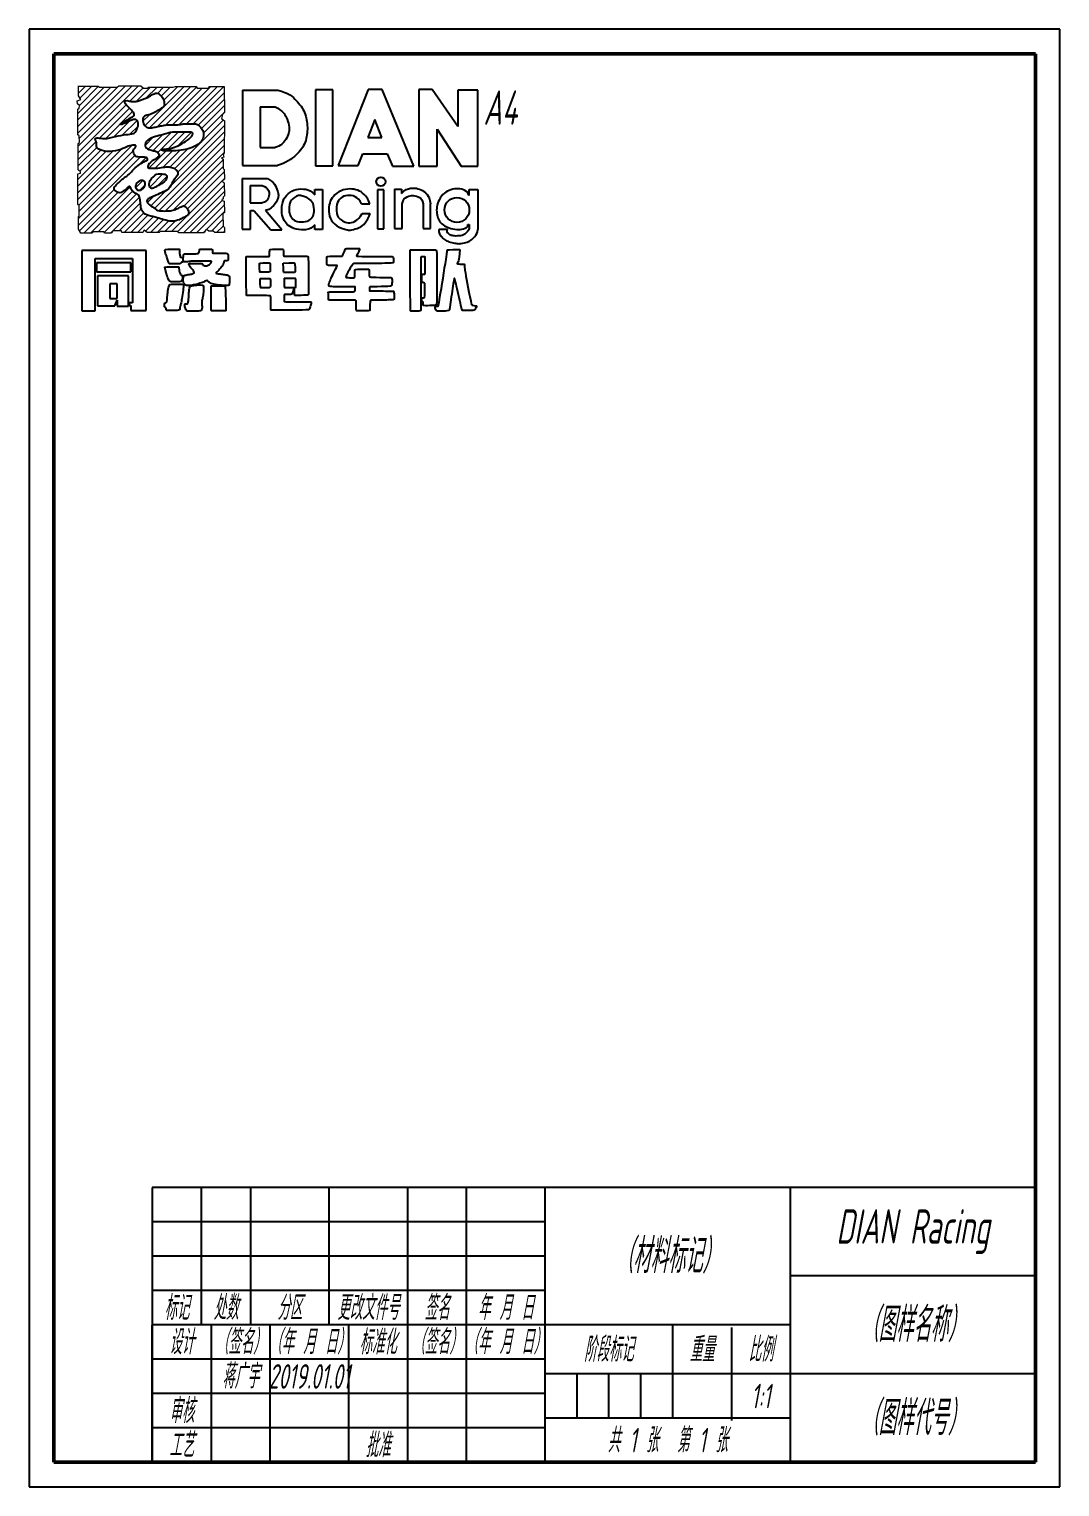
# Model space of a CAD drawing. Header units: millimetres. Extents: x -2 to 2764, y -353 to 1233.
# Drawn here: x 728.5 to 938.5, y 190.6 to 487.6 of the extents above; entities that cross this region are included whole.
import ezdxf

# ---------------------------------------------------------------- set-up
doc = ezdxf.new("R2010")
doc.units = ezdxf.units.MM
doc.linetypes.add('ACAD_ISO05W100', pattern=[33, 24, -3, 0, -3, 0, -3])
doc.layers.get('0').update_dxf_attribs({"color": 250})
for name, color, linetype, lineweight in [('双点划线', 250, 'ACAD_ISO05W100', 20), ('文字', 250, 'Continuous', 25), ('细实线', 250, 'Continuous', 25), ('轮廓线（粗）', 250, 'Continuous', 50), ('轮廓线（细）', 250, 'Continuous', 25)]:
    doc.layers.add(name, color=color, linetype=linetype, lineweight=lineweight)
doc.styles.add('大字体', font='gbeitc.shx', dxfattribs={"width": 0.7, "height": 7, "bigfont": 'gbcbig.shx'})
doc.styles.add('汉字字体', font='gbeitc.shx', dxfattribs={"width": 0.7, "height": 5, "bigfont": 'gbcbig.shx'})

msp = doc.modelspace()

# ---------------------------------------------------------------- hatches: boundary and pattern name
at = {"layer": '双点划线'}
h = msp.add_hatch(dxfattribs=at)
h.set_pattern_fill('ANSI31', color=256, scale=0.3, style=0)
h.set_pattern_definition([(45, (365.7942, -364.2508), (-0.6735192, 0.6735192), [])])
h.paths.add_polyline_path([(768.31, 475.99), (765.21, 475.99), (765.14, 475.61), (762.79, 475.61), (762.58, 475.98), (758.35, 475.98), (757.88, 475.81), (752.83, 475.81), (752.71, 475.6), (751.88, 475.6), (751.28, 476.11), (746.81, 476.11), (746.45, 475.8), (742.89, 475.8), (742.62, 476.03), (738.59, 476.03), (738.6, 474.07), (739.06, 473.28), (738.32, 473.01), (738.42, 472.42), (738.83, 472.08), (738.74, 471.56), (738.49, 471.35), (738.49, 466.14), (738.75, 465.92), (738.78, 464.57), (738.54, 464.37), (738.55, 459.01), (739.04, 458.6), (738.99, 458.33), (738.49, 458.15), (738.44, 451.93), (738.75, 451.68), (738.76, 449.56), (738.61, 449.44), (738.63, 446.89), (739.09, 446.08), (741.35, 446.08), (741.66, 446.34), (743.77, 446.34), (743.91, 446.1), (745.35, 446.1), (745.6, 446.53), (747.38, 446.53), (747.44, 446.22), (751.74, 446.22), (752.01, 446.7), (752.59, 446.21), (755.01, 446.21), (755.26, 446.42), (758.87, 446.42), (759.02, 446.16), (764.23, 446.16), (764.56, 446.73), (764.82, 446.73), (765.13, 446.47), (766.02, 446.47), (766.35, 446.19), (768.36, 446.19), (768.37, 447.26), (768.05, 447.53), (768, 450.01), (768.33, 450.28), (768.27, 452.59), (767.85, 452.74), (767.83, 452.89), (768.05, 453.08), (768.08, 453.26), (768.05, 453.44), (768.38, 453.71), (768.31, 456.33), (768.01, 456.44), (767.95, 456.74), (768.34, 457.06), (768.3, 459.04), (768.05, 459.25), (768.07, 459.37), (768.07, 461.16), (767.77, 461.42), (768.18, 461.57), (768.08, 462.13), (768.27, 462.45), (768.34, 468.96), (767.76, 469.44), (767.91, 470.28), (768.37, 470.67)])
edge = h.paths.add_edge_path(flags=16)
edge.add_spline(control_points=[(748.5, 473.09), (747.82, 473.14), (748.16, 472.35), (748.95, 471.54), (749.81, 470.7), (750.15, 469.97), (749.23, 469.64), (746.79, 468.13), (747.46, 468.13), (749.7, 469.3), (750.54, 469.3), (750.91, 468.21), (750.42, 466.99), (749.89, 466.24), (748.36, 466.24), (746.14, 465.77), (743.78, 465.16), (742.39, 465.63), (741.86, 465.24), (742.25, 464.77), (742.25, 464.13), (742.25, 463.35), (743.7, 462.69), (746.23, 462.69), (748.22, 463.52), (749.28, 464.05), (750.5, 464.05), (750.2, 463.44), (749.53, 462.99), (750.15, 461.59), (750.84, 461.59), (752.08, 461.59), (752.71, 461.38), (752.71, 461.02), (752.22, 460.74), (751.39, 460.33), (750.11, 459.41), (749.14, 458.2), (748.18, 457.56), (747.28, 456.9), (746.77, 456.35), (746.04, 455.73), (745.72, 455.15), (746.18, 454.56), (746.79, 454.29), (747.23, 454.29), (748.24, 454.89), (748.6, 455.47), (749.08, 455.68), (749.26, 455.28), (749.62, 454.52), (750.26, 454.13), (750.91, 453.91), (751.21, 452.94), (751.21, 451.72), (751.57, 450.24), (752.74, 449.67), (754.78, 449.2), (755.9, 448.82), (757.68, 448.37), (759.25, 448.8), (759.83, 449.22), (760.64, 449.5), (761.07, 449.9), (761.07, 450.56), (760.65, 451.32), (759.93, 451.75), (759.43, 451.37), (758.41, 450.87), (757.36, 450.59), (756.14, 450.59), (754.74, 450.59), (753.68, 451.4), (752.42, 452.26), (752.61, 453.01), (753.29, 453.33), (754.08, 453.64), (755.42, 454.31), (757.13, 454.93), (757.78, 456.67), (758.75, 457.74), (758.96, 458.46), (758.31, 459.23), (757.31, 459.59), (756.26, 459.59), (754.78, 459.29), (753.24, 459.29), (752.72, 459.29), (752.72, 460.05), (753.59, 460.8), (754.79, 461.43), (755.26, 462.11), (754.34, 462.87), (753.5, 462.87), (752.32, 463.36), (752.02, 464.14), (752.66, 465.06), (753.84, 465.69), (755.41, 466.01), (757.37, 466.68), (758.94, 466.68), (760.43, 466.68), (761.59, 466.68), (762, 466.32), (761.77, 465.88), (760.93, 465.03), (759.2, 464.02), (757.87, 463.37), (756.02, 463.16), (755.46, 463.16), (755.46, 462.81), (757.93, 462.81), (760.07, 462.99), (761.82, 463.46), (763.33, 464.43), (763.89, 464.94), (764.18, 466.17), (763.97, 466.97), (763.4, 467.82), (762.61, 468.37), (761.95, 468.37), (760.88, 468.37), (759.89, 468.37), (759.16, 468.16), (758.06, 468.16), (756.57, 468.16), (755.58, 467.98), (754.58, 467.75), (753.46, 467.53), (752.65, 467.53), (752.3, 467.82), (751.88, 468.12), (751.88, 468.35), (751.7, 468.95), (751.7, 469.52), (751.89, 469.79), (752.25, 470.1), (752.85, 470.1), (753.53, 470.44), (754.05, 470.66), (754.65, 470.96), (755.21, 471.31), (755.81, 471.73), (756.25, 472.07), (756.04, 472.43), (756.04, 472.75), (756.04, 473.09), (755.79, 473.61)], knot_values=[0, 0, 0, 0, 1, 2, 3, 4, 5, 6, 7, 8, 9, 10, 11, 12, 13, 14, 15, 16, 17, 18, 19, 20, 21, 22, 23, 24, 25, 26, 27, 28, 29, 30, 31, 32, 33, 34, 35, 36, 37, 38, 39, 40, 41, 42, 43, 44, 45, 46, 47, 48, 49, 50, 51, 52, 53, 54, 55, 56, 57, 58, 59, 60, 61, 62, 63, 64, 65, 66, 67, 68, 69, 70, 71, 72, 73, 74, 75, 76, 77, 78, 79, 80, 81, 82, 83, 84, 85, 86, 87, 88, 89, 90, 91, 92, 93, 94, 95, 96, 97, 98, 99, 100, 101, 102, 103, 104, 105, 106, 107, 108, 109, 110, 111, 112, 113, 114, 115, 116, 117, 118, 119, 120, 121, 122, 123, 124, 125, 126, 127, 128, 129, 130, 131, 132, 133, 134, 135, 136, 137, 138, 139, 140, 141, 142, 143, 144, 145, 145, 145, 145], degree=3, periodic=0)
edge.add_spline(control_points=[(755.79, 473.61), (755.37, 474.16), (754.74, 474.63), (754.24, 474.63), (754.05, 474.39), (753.63, 474.39), (753.3, 474.11), (752.7, 473.67), (751.93, 473.42), (751.21, 473.22), (750.47, 472.88), (749.82, 472.88), (749.24, 472.88), (748.5, 473.09)], knot_values=[0, 0, 0, 0, 1, 2, 3, 4, 5, 6, 7, 8, 9, 10, 11, 11, 11, 11], degree=3, periodic=0)
edge = h.paths.add_edge_path(flags=0)
edge.add_spline(control_points=[(753.95, 457.62), (753.22, 457.03), (752.87, 455.98), (753.22, 455.16), (753.72, 455.16), (754.83, 455.75), (756.18, 456.54), (756.61, 457.21), (756.61, 458.14), (755.27, 458.14), (754.24, 458.14), (753.95, 457.62)], knot_values=[0, 0, 0, 0, 1, 2, 3, 4, 5, 6, 7, 8, 9, 9, 9, 9], degree=3, periodic=0)
edge = h.paths.add_edge_path(flags=0)
edge.add_spline(control_points=[(751.29, 456.86), (750.49, 456.44), (750.2, 455.64), (750.4, 455.06), (750.72, 454.74), (751.21, 454.74), (751.68, 455.1), (752.14, 455.7), (752.14, 456.51), (751.88, 456.96), (751.29, 456.86)], knot_values=[0, 0, 0, 0, 1, 2, 3, 4, 5, 6, 7, 8, 8, 8, 8], degree=3, periodic=0)

# ---------------------------------------------------------------- linework, layer by layer
for p, q in [((772.03, 475.22), (772.03, 459.87)), ((772.03, 475.22), (779.21, 475.22)), ((786.91, 475.27), (786.91, 459.82)), ((790.45, 475.27), (786.91, 475.27)), ((790.45, 459.82), (790.45, 475.27)), ((797.63, 475.34), (791.48, 459.89)), ((800.44, 475.34), (797.63, 475.34)), ((806.94, 459.73), (800.44, 475.34)), ((807.97, 475.35), (807.97, 459.74)), ((810.65, 475.35), (807.97, 475.35)), ((815.89, 467.8), (810.65, 475.35)), ((819.98, 475.19), (815.89, 475.19)), ((815.89, 475.19), (815.89, 467.8)), ((819.98, 459.74), (819.98, 475.19)), ((775.64, 471.82), (775.64, 463.55)), ((775.64, 471.82), (778.68, 471.82)), ((798.96, 469.22), (797.57, 465.55)), ((800.4, 465.55), (798.96, 469.22)), ((811.7, 459.74), (811.7, 467.28)), ((811.7, 467.28), (816.57, 459.74)), ((775.64, 463.55), (778.64, 463.55)), ((797.57, 465.55), (800.4, 465.55)), ((795.57, 459.89), (796.51, 462.24)), ((796.51, 462.24), (801.5, 462.24)), ((801.5, 462.24), (802.59, 459.73)), ((772.03, 459.87), (779.12, 459.87)), ((786.91, 459.82), (790.45, 459.82)), ((791.48, 459.89), (795.57, 459.89)), ((802.59, 459.73), (806.94, 459.73)), ((807.97, 459.74), (811.7, 459.74)), ((816.57, 459.74), (819.98, 459.74)), ((771.93, 457.19), (771.93, 446.89)), ((771.93, 457.19), (777.09, 457.19)), ((773.61, 455.79), (773.61, 452.23)), ((773.61, 455.79), (776.03, 455.79)), ((786.78, 453.9), (786.78, 455)), ((786.78, 455), (788.3, 455)), ((788.3, 455), (788.3, 446.84)), ((799.54, 454.89), (799.54, 446.97)), ((800.78, 454.89), (799.54, 454.89)), ((800.78, 446.97), (800.78, 454.89)), ((802.97, 455.01), (802.97, 447.01)), ((802.97, 455.01), (804.4, 455.01)), ((804.4, 455.01), (804.4, 454.14)), ((818.21, 453.75), (818.21, 454.94)), ((818.21, 454.94), (819.97, 454.94)), ((819.97, 454.94), (819.97, 446.81)), ((773.61, 452.23), (776.03, 452.23)), ((796.26, 452.05), (797.94, 452.05)), ((804.56, 447.01), (804.56, 452.05)), ((808.8, 452.05), (808.8, 447.01)), ((810.35, 447.01), (810.35, 452.05)), ((773.63, 446.89), (773.63, 450.71)), ((773.63, 450.71), (774.32, 450.71)), ((774.32, 450.71), (777.78, 446.73)), ((780.06, 446.73), (776.71, 450.66)), ((796.38, 450.08), (798.02, 450.08)), ((771.93, 446.89), (773.63, 446.89)), ((777.78, 446.73), (780.06, 446.73)), ((786.78, 446.84), (786.78, 447.8)), ((788.3, 446.84), (786.78, 446.84)), ((799.54, 446.97), (800.78, 446.97)), ((802.97, 447.01), (804.56, 447.01)), ((808.8, 447.01), (810.35, 447.01)), ((812.06, 446.89), (813.78, 446.89)), ((817.91, 447.64), (817.91, 447.85)), ((817.91, 447.85), (818.2, 447.85)), ((818.2, 447.85), (818.2, 447.03)), ((739.31, 442.55), (739.31, 430.24)), ((752.4, 442.55), (739.31, 442.55)), ((752.4, 430.29), (752.4, 442.55)), ((741.99, 430.24), (741.99, 440.91)), ((741.99, 440.91), (749.59, 440.91)), ((742.28, 440.01), (742.28, 438.22)), ((749.29, 440.01), (742.28, 440.01)), ((749.29, 438.22), (749.29, 440.01)), ((749.59, 440.91), (749.59, 431.88)), ((772.76, 441.32), (772.76, 441.32)), ((742.28, 438.22), (749.29, 438.22)), ((742.45, 437.38), (742.45, 431.24)), ((748.8, 437.35), (742.45, 437.38)), ((748.8, 431.19), (748.8, 437.35)), ((775.57, 436.74), (775.56, 436.74)), ((780.51, 436.84), (780.52, 436.85)), ((780.51, 436.77), (780.51, 436.84)), ((744.99, 435.74), (744.99, 432.75)), ((746.47, 435.74), (744.99, 435.74)), ((746.47, 432.75), (746.47, 435.74)), ((742.45, 431.24), (746, 431.24)), ((744.99, 432.75), (746.47, 432.75)), ((746, 431.24), (746.47, 432.42)), ((746.47, 432.42), (746.47, 431.19)), ((746.47, 431.19), (748.8, 431.19)), ((749.59, 431.88), (748.93, 431.88)), ((748.93, 431.88), (748.93, 431.32)), ((748.93, 431.32), (749.24, 431.32)), ((749.24, 431.32), (749.24, 430.29)), ((739.31, 430.24), (741.99, 430.24)), ((749.24, 430.29), (752.4, 430.29)), ((933.62, 213.64), (933.62, 195.64))]:
    msp.add_line(p, q)
for centre, radius in [((800.21, 456.58), 0.928), ((815.7, 450.81), 2.53)]:
    msp.add_circle(centre, radius)
for points in [[(779.21, 475.22), (781.42, 474.67), (783.08, 473.11), (784.88, 470.78), (785.39, 467.63), (784.98, 464.51), (783.34, 462.05), (780.82, 460.32), (779.12, 459.87)], [(755.79, 473.61), (756.04, 473.09), (756.04, 472.75), (756.04, 472.43), (756.25, 472.07), (755.81, 471.73), (755.21, 471.31), (754.65, 470.96), (754.05, 470.66), (753.53, 470.44), (752.85, 470.1), (752.25, 470.1), (751.89, 469.79), (751.7, 469.52), (751.7, 468.95), (751.88, 468.35), (751.88, 468.12), (752.3, 467.82), (752.65, 467.53), (753.46, 467.53), (754.58, 467.75), (755.58, 467.98), (756.57, 468.16), (758.06, 468.16), (759.16, 468.16), (759.89, 468.37), (760.88, 468.37), (761.95, 468.37), (762.61, 468.37), (763.4, 467.82), (763.97, 466.97), (764.18, 466.17), (763.89, 464.94), (763.33, 464.43), (761.82, 463.46), (760.07, 462.99), (757.93, 462.81), (755.46, 462.81), (755.46, 463.16), (756.02, 463.16), (757.87, 463.37), (759.2, 464.02), (760.93, 465.03), (761.77, 465.88), (762, 466.32), (761.59, 466.68), (760.43, 466.68), (758.94, 466.68), (757.37, 466.68), (755.41, 466.01), (753.84, 465.69), (752.66, 465.06), (752.02, 464.14), (752.32, 463.36), (753.5, 462.87), (754.34, 462.87), (755.26, 462.11), (754.79, 461.43), (753.59, 460.8), (752.72, 460.05), (752.72, 459.29), (753.24, 459.29), (754.78, 459.29), (756.26, 459.59), (757.31, 459.59), (758.31, 459.23), (758.96, 458.46), (758.75, 457.74), (757.78, 456.67), (757.13, 454.93), (755.42, 454.31), (754.08, 453.64), (753.29, 453.33), (752.61, 453.01), (752.42, 452.26), (753.68, 451.4), (754.74, 450.59), (756.14, 450.59), (757.36, 450.59), (758.41, 450.87), (759.43, 451.37), (759.93, 451.75), (760.65, 451.32), (761.07, 450.56), (761.07, 449.9), (760.64, 449.5), (759.83, 449.22), (759.25, 448.8), (757.68, 448.37), (755.9, 448.82), (754.78, 449.2), (752.74, 449.67), (751.57, 450.24), (751.21, 451.72), (751.21, 452.94), (750.91, 453.91), (750.26, 454.13), (749.62, 454.52), (749.26, 455.28), (749.08, 455.68), (748.6, 455.47), (748.24, 454.89), (747.23, 454.29), (746.79, 454.29), (746.18, 454.56), (745.72, 455.15), (746.04, 455.73), (746.77, 456.35), (747.28, 456.9), (748.18, 457.56), (749.14, 458.2), (750.11, 459.41), (751.39, 460.33), (752.22, 460.74), (752.71, 461.02), (752.71, 461.38), (752.08, 461.59), (750.84, 461.59), (750.15, 461.59), (749.53, 462.99), (750.2, 463.44), (750.5, 464.05), (749.28, 464.05), (748.22, 463.52), (746.23, 462.69), (743.7, 462.69), (742.25, 463.35), (742.25, 464.13), (742.25, 464.77), (741.86, 465.24), (742.39, 465.63), (743.78, 465.16), (746.14, 465.77), (748.36, 466.24), (749.89, 466.24), (750.42, 466.99), (750.91, 468.21), (750.54, 469.3), (749.7, 469.3), (747.46, 468.13), (746.79, 468.13), (749.23, 469.64), (750.15, 469.97), (749.81, 470.7), (748.95, 471.54), (748.16, 472.35), (747.82, 473.14), (748.5, 473.09)], [(748.5, 473.09), (749.24, 472.88), (749.82, 472.88), (750.47, 472.88), (751.21, 473.22), (751.93, 473.42), (752.7, 473.67), (753.3, 474.11), (753.63, 474.39), (754.05, 474.39), (754.24, 474.63), (754.74, 474.63), (755.37, 474.16), (755.79, 473.61)], [(778.68, 471.82), (780.25, 470.99), (781, 469.65), (781.55, 468.04), (781.55, 466.6), (780.88, 465.05), (780.08, 464.2), (779.28, 463.64), (778.64, 463.55)], [(753.95, 457.62), (753.22, 457.03), (752.87, 455.98), (753.22, 455.16), (753.72, 455.16), (754.83, 455.75), (756.18, 456.54), (756.61, 457.21), (756.61, 458.14), (755.27, 458.14), (754.24, 458.14), (753.95, 457.62)], [(751.29, 456.86), (750.49, 456.44), (750.2, 455.64), (750.4, 455.06), (750.72, 454.74), (751.21, 454.74), (751.68, 455.1), (752.14, 455.7), (752.14, 456.51), (751.88, 456.96), (751.29, 456.86)], [(776.03, 455.79), (776.78, 455.55), (777.28, 454.91), (777.52, 454.18), (777.29, 453), (776.73, 452.46), (776.03, 452.23)], [(786.78, 447.8), (786.04, 446.97), (784.58, 446.58), (782.31, 446.97), (781.05, 447.82), (780.3, 448.94), (779.89, 450.45), (780.17, 452.76), (781.16, 454.15), (782.93, 455.12), (784.94, 455.12), (786.1, 454.69), (786.78, 453.9)], [(804.4, 454.14), (805.07, 454.97), (806.42, 455.29), (807.37, 455.29), (808.8, 454.81), (809.7, 454.02), (810.17, 453.12), (810.35, 452.05)], [(818.21, 453.75), (817.86, 454.53), (817.06, 454.98), (815.59, 455.22), (814.09, 454.84), (812.82, 454.1), (811.77, 452.33), (811.51, 451.13), (811.66, 449.78), (812.01, 448.61), (812.84, 447.72), (814.01, 447.13), (815.76, 446.73), (817.02, 446.92), (817.92, 447.26), (817.91, 447.64)], [(783.85, 453.77), (785.91, 453.21), (786.66, 451.63), (786.66, 450.09), (786.16, 449), (784.94, 448.32), (783.04, 448.32), (781.95, 449.11), (781.48, 450.28), (781.48, 451.89), (782.08, 453.13), (783.3, 453.81), (783.85, 453.77)], [(804.56, 452.05), (804.76, 453.02), (805.53, 453.53), (806.77, 453.88), (808.18, 453.42), (808.74, 452.72), (808.8, 452.05)], [(812.06, 446.89), (811.93, 446.5), (812.15, 445.87), (812.63, 445.22), (813.34, 444.61), (814.31, 444.2), (815.57, 443.99), (816.16, 443.86), (817.64, 444.18), (818.5, 444.5), (819.37, 445.38), (819.91, 446.16), (819.97, 446.81)], [(818.2, 447.03), (818.07, 446.57), (817.28, 445.73), (816.22, 445.48), (814.74, 445.48), (814.35, 445.75), (813.86, 446.02), (813.66, 446.36), (813.78, 446.89)], [(756.19, 442.63), (756.27, 442.06), (756.53, 441.4), (756.84, 440.54), (757.11, 439.81), (757.21, 439.81), (758.2, 439.81), (759.37, 439.81), (759.49, 440.01), (759.49, 440.14), (759.73, 440.14), (759.87, 440.14), (759.87, 441.06), (759.87, 441.14), (759.41, 441.14), (759.27, 441.39), (759.27, 441.75), (759.16, 441.98), (759.16, 442.84), (759.09, 442.81), (758.49, 442.81), (756.12, 442.81), (756.19, 442.63)], [(760.13, 441.85), (759.95, 441.48), (759.95, 440.87), (759.95, 440.33), (760.29, 440.13), (761.31, 440.37), (762.4, 440.37), (763.88, 440.37), (765.03, 440.37), (765.52, 440.37), (765.76, 440.37), (765.66, 440.09), (765.42, 439.79), (765.13, 439.6), (764.9, 439.53), (764.55, 439.35), (764.17, 439.46), (763.87, 439.64), (763.78, 439.92), (763.7, 439.92), (763.1, 439.92), (762.2, 439.92), (761.38, 439.92), (761.14, 439.92), (761.04, 439.72), (761.38, 439.21), (761.65, 438.81), (761.94, 438.62), (762.14, 438.24), (762.26, 438.03), (761.9, 437.78), (760.87, 437.64), (760.01, 437.45), (760.01, 437.05), (759.9, 436.64), (760, 436.14), (760.08, 435.54), (760.81, 435.39), (761.6, 435.39), (762.44, 435.63), (763.66, 435.92), (764.49, 436.3), (764.76, 436.51), (765.16, 436.07), (766.05, 435.62), (767.78, 435.41), (769.07, 435.41), (769.34, 435.41), (769.34, 435.94), (769.34, 436.59), (769.34, 437.13), (769.34, 437.47), (768.43, 437.64), (767.38, 437.8), (766.65, 437.8), (766.55, 438.06), (766.93, 438.25), (767.49, 438.85), (768.03, 439.56), (768.21, 440.16), (768.21, 440.44), (768.56, 440.44), (769.12, 440.44), (769.12, 440.69), (769.12, 441.12), (769.12, 441.98), (768.75, 441.98), (767.79, 441.98), (766.19, 441.98), (765.88, 441.98), (765.88, 442.43), (765.88, 442.82), (765.62, 442.82), (764.65, 442.82), (763.82, 442.82), (763.23, 442.82), (763.23, 442.58), (763.23, 442.02), (762.72, 441.85), (761.53, 441.85), (760.13, 441.85)], [(795.95, 442.97), (793.1, 442.97), (792.98, 442.85), (792.94, 442.75), (792.39, 441.38), (792.3, 441.38), (789.37, 441.38), (789.2, 441.24), (789.2, 441.01), (789.2, 439.63), (789.38, 439.5), (789.59, 439.5), (791.32, 439.5), (791.32, 439.44), (791.23, 439.28), (789.57, 435.86), (789.57, 435.37), (789.8, 435.17), (790.62, 435.17), (791.08, 435.17), (794.79, 435.17), (795, 435.17), (795, 434.94), (795, 434.27), (794.85, 434.15), (794.44, 434.15), (789.41, 434.15), (789.52, 434.01), (789.52, 433.79), (789.52, 432.57), (789.52, 432.45), (789.81, 432.45), (794.86, 432.45), (795.12, 432.34), (795.19, 432.25), (795.19, 430.23), (795.31, 430.23), (795.7, 430.23), (797.99, 430.23), (797.99, 430.4), (797.99, 430.76), (797.99, 432.44), (798.22, 432.44), (802.78, 432.44), (802.9, 432.59), (802.9, 432.72), (802.9, 434.13), (802.79, 434.29), (802.62, 434.29), (797.88, 434.29), (797.88, 434.36), (797.88, 434.44), (797.88, 435.17), (798, 435.17), (798.17, 435.17), (802.32, 435.17), (802.32, 435.42), (802.5, 435.69), (802.5, 436.94), (802.27, 437.07), (801.93, 437.07), (798.04, 437.07), (797.84, 437.21), (797.84, 437.38), (797.84, 438.77), (797.7, 438.77), (795.07, 438.77), (794.9, 438.63), (794.9, 438.42), (794.9, 437), (794.79, 437), (794.52, 437), (793.08, 437), (793.08, 437.13), (793.08, 437.38), (794.37, 439.71), (794.7, 439.91), (795.26, 439.91), (802.76, 439.91), (802.76, 440.07), (802.76, 440.36), (802.76, 441.32), (802.54, 441.32), (795.18, 441.32), (795.18, 441.43), (795.43, 441.74), (795.95, 442.97)], [(806.18, 442.69), (806.18, 430.16), (806.32, 430.16), (806.42, 430.16), (808.21, 430.16), (808.35, 430.31), (808.35, 430.41), (808.35, 441.38), (808.42, 441.24), (808.46, 441.24), (809.22, 441.24), (809.22, 441.2), (809.22, 441.09), (809.22, 437.81), (809.22, 437.73), (809, 437.73), (808.55, 437.73), (808.55, 437.51), (808.55, 437.34), (808.55, 436.21), (808.55, 435.99), (808.76, 435.99), (809.18, 435.99), (809.18, 435.57), (809.18, 432.94), (809.02, 432.94), (809.02, 432.9), (808.62, 432.9), (808.62, 432.75), (808.45, 432.47), (808.62, 432.18), (808.68, 432.06), (808.84, 432.06), (808.84, 431.96), (808.84, 431.41), (808.91, 431.3), (809, 431.3), (811.34, 431.3), (811.59, 431.54), (811.59, 432.03), (811.59, 442.04), (811.59, 442.54), (811.37, 442.71), (811.16, 442.71), (806.18, 442.69)], [(816.27, 442.72), (813.88, 442.72), (813.78, 442.66), (813.78, 442.61), (811.98, 431.17), (811.82, 431.17), (811.56, 431.17), (811.27, 431.17), (811.27, 430.83), (811.27, 430.69), (811.6, 430.19), (811.77, 430.19), (814.03, 430.19), (814.18, 430.37), (814.18, 430.57), (815.1, 436.73), (815.19, 436.95), (815.31, 436.74), (816.72, 430.32), (816.86, 430.32), (817.1, 430.32), (819.29, 430.32), (819.29, 430.44), (819.52, 430.66), (819.74, 431.18), (819.67, 431.29), (819.54, 431.29), (818.71, 431.29), (818.58, 431.92), (817.02, 439.87), (817.41, 439.77), (816.3, 439.77), (815.42, 439.87), (816.2, 440.21), (816.27, 442.72)], [(775.5, 439.97), (775.5, 438.11), (775.61, 438.11), (775.75, 438.11), (777.66, 438.11), (777.66, 438.22), (777.66, 438.42), (777.66, 440), (777.51, 440), (777.31, 440), (775.71, 440), (775.5, 439.97)], [(780.32, 439.97), (780.32, 438.06), (780.57, 438.06), (780.72, 438.06), (782.57, 438.06), (782.72, 438.06), (782.72, 438.51), (782.72, 440.04), (782.53, 440.04), (782.22, 440.04), (780.32, 439.97)], [(756.17, 439.06), (756.55, 437.56), (757.07, 436.17), (757.47, 436.17), (758.14, 436.17), (759.35, 436.17), (759.58, 436.3), (759.68, 436.44), (759.82, 436.77), (759.82, 437.16), (759.82, 437.49), (759.73, 437.45), (759.55, 437.45), (759.44, 437.51), (759.34, 437.84), (759.18, 438.12), (759.06, 438.63), (759.06, 439.22), (758.97, 439.22), (758.75, 439.22), (756.15, 439.22), (756.13, 439.17), (756.17, 439.06)], [(757.12, 435.47), (756.88, 434.85), (756.78, 433.98), (756.64, 432.71), (756.64, 432.2), (756.53, 431.9), (756.23, 431.9), (756.13, 431.72), (756.13, 431.24), (756.13, 430.99), (756.29, 430.99), (756.43, 430.9), (756.49, 430.56), (756.49, 430.33), (756.72, 430.33), (757.7, 430.33), (759.21, 430.33), (759.21, 430.61), (759.31, 431.22), (759.48, 431.79), (759.76, 433.02), (759.99, 435.04), (759.99, 435.67), (759.66, 435.67), (757.19, 435.67), (757.1, 435.64), (757.12, 435.47)], [(761.35, 435.26), (761.19, 434.76), (761.07, 433.91), (761.07, 432.6), (760.9, 431.87), (760.83, 431.67), (760.52, 431.67), (760.16, 431.67), (760.29, 431.12), (760.46, 430.46), (760.77, 430.15), (761.15, 430.15), (763.37, 430.15), (763.68, 430.36), (763.84, 430.79), (763.66, 431.88), (763.78, 432.53), (764, 433.28), (764.11, 434.91), (764.11, 435.52), (763.65, 435.52), (762.52, 435.52), (761.35, 435.26)], [(765.61, 435.31), (765.61, 430.24), (765.71, 430.24), (765.82, 430.24), (768.37, 430.24), (768.65, 430.24), (768.65, 430.43), (768.53, 435.14), (768.45, 435.32), (768.36, 435.32), (765.61, 435.31)]]:
    msp.add_open_spline(points, degree=3)
msp.add_spline([(777.09, 457.19), (778.56, 456.04), (779.13, 454.68), (779.32, 453.81), (778.53, 451.92), (777.56, 451.03), (776.71, 450.66)], degree=3)
for points, knots in [([(797.94, 452.05), (797.66, 453.04), (796.78, 454.1), (795.55, 454.9), (793.92, 455.18), (792.09, 454.87), (790.33, 453.57), (789.74, 452.31), (789.46, 450.5), (789.96, 448.52), (791.66, 447.19), (793.66, 446.67), (794.05, 446.67), (795.88, 447.15), (796.96, 447.95), (797.77, 449.28), (798.02, 450.08)], [0.030338, 0.030338, 0.030338, 0.030338, 1, 2, 3, 4, 5, 6, 7, 8, 9, 10, 11, 12, 13, 13.921952, 13.921952, 13.921952, 13.921952]), ([(796.26, 452.05), (795.98, 452.88), (794.87, 453.69), (793.35, 453.86), (791.96, 453.38), (791.12, 451.99), (791.12, 449.95), (791.64, 449.15), (792.59, 448.36), (793.87, 448.09), (795.21, 448.53), (795.9, 449.24), (796.38, 450.08)], [0.077737, 0.077737, 0.077737, 0.077737, 1, 2, 3, 4, 5, 6, 7, 8, 9, 10, 10, 10, 10]), ([(772.76, 441.32), (772.76, 433.36), (772.89, 433.36), (773.1, 433.36), (777.61, 433.36), (777.78, 433.25), (777.78, 433.16), (777.78, 430.5), (777.86, 430.38), (778.02, 430.38), (785.39, 430.38), (785.57, 430.51), (785.72, 430.7), (786.07, 431.95), (785.93, 432.07), (785.71, 432.07), (780.48, 432.07), (780.48, 432.16), (780.48, 432.29), (780.48, 433.57), (780.62, 433.57), (780.79, 433.57), (782.03, 433.57), (782.17, 433.69), (782.38, 434.62), (782.46, 434.62), (782.62, 434.62), (782.62, 434.54), (782.62, 433.4), (782.68, 433.4), (782.76, 433.4), (785.21, 433.4), (785.47, 433.53), (785.47, 433.67), (785.47, 441.37), (785.27, 441.37), (784.97, 441.37), (780.51, 441.37), (780.4, 441.37), (780.4, 441.59), (780.4, 442.63), (780.23, 442.84), (780.12, 442.84), (777.75, 442.84), (777.63, 442.7), (777.54, 442.7), (777.54, 441.32), (777.41, 441.32), (777.15, 441.32), (772.76, 441.32)], [0.004505, 0.004505, 0.004505, 0.004505, 1, 2, 3, 4, 5, 6, 7, 8, 9, 10, 11, 12, 13, 14, 15, 16, 17, 18, 19, 20, 21, 22, 23, 24, 25, 26, 27, 28, 29, 30, 31, 32, 33, 34, 35, 36, 37, 38, 39, 40, 41, 42, 43, 44, 45, 46, 46.964784, 46.964784, 46.964784, 46.964784]), ([(775.56, 436.74), (775.57, 434.97), (775.74, 434.97), (776, 434.97), (777.79, 434.97), (777.79, 435.22), (777.79, 436.74), (777.62, 436.74), (777.33, 436.74), (775.57, 436.74)], [0.030531, 0.030531, 0.030531, 0.030531, 1, 2, 3, 4, 5, 6, 6.958073, 6.958073, 6.958073, 6.958073]), ([(780.51, 436.77), (780.51, 435.06), (780.59, 434.98), (780.71, 434.98), (782.7, 434.98), (782.91, 435.07), (782.91, 435.2), (782.91, 436.85), (782.68, 436.85), (782.45, 436.85), (780.52, 436.85)], [0, 0, 0, 0, 1, 2, 3, 4, 5, 6, 7, 7.958428, 7.958428, 7.958428, 7.958428])]:
    msp.add_open_spline(points, degree=3, knots=knots)
for p, q in [((738.56, 476.03), (742.62, 476.03)), ((738.6, 474.07), (738.59, 476.06)), ((742.62, 476.03), (742.89, 475.8)), ((742.89, 475.8), (746.45, 475.8)), ((746.45, 475.8), (746.81, 476.11)), ((746.81, 476.11), (751.28, 476.11)), ((751.28, 476.11), (751.88, 475.6)), ((751.88, 475.6), (752.71, 475.6)), ((752.71, 475.6), (752.83, 475.81)), ((752.83, 475.81), (757.88, 475.81)), ((757.88, 475.81), (758.35, 475.98)), ((758.35, 475.98), (762.58, 475.98)), ((762.58, 475.98), (762.79, 475.61)), ((762.79, 475.61), (765.14, 475.61)), ((765.14, 475.61), (765.21, 475.99)), ((765.21, 475.99), (768.31, 475.99)), ((768.31, 475.99), (768.37, 470.67)), ((738.32, 473.01), (739.06, 473.28)), ((738.42, 472.42), (738.32, 473.01)), ((738.83, 472.08), (738.42, 472.42)), ((739.06, 473.28), (738.6, 474.07)), ((738.49, 471.35), (738.74, 471.56)), ((738.49, 466.14), (738.49, 471.35)), ((738.74, 471.56), (738.83, 472.08)), ((767.91, 470.28), (767.76, 469.44)), ((767.76, 469.44), (768.34, 468.96)), ((768.37, 470.67), (767.91, 470.28)), ((768.34, 468.96), (768.27, 462.45)), ((738.75, 465.92), (738.49, 466.14)), ((738.54, 464.37), (738.78, 464.57)), ((738.55, 459.01), (738.54, 464.37)), ((738.78, 464.57), (738.75, 465.92)), ((768.18, 461.57), (767.77, 461.42)), ((767.77, 461.42), (768.07, 461.16)), ((768.07, 461.16), (768.07, 459.37)), ((768.27, 462.45), (768.08, 462.13)), ((768.08, 462.13), (768.18, 461.57)), ((738.44, 451.93), (738.49, 458.15)), ((738.49, 458.15), (738.99, 458.33)), ((739.04, 458.6), (738.55, 459.01)), ((738.99, 458.33), (739.04, 458.6)), ((768.07, 459.37), (768.05, 459.25)), ((768.05, 459.25), (768.3, 459.04)), ((768.3, 459.04), (768.34, 457.06)), ((768.34, 457.06), (767.95, 456.74)), ((767.95, 456.74), (768.01, 456.44)), ((768.01, 456.44), (768.31, 456.33)), ((768.31, 456.33), (768.38, 453.71)), ((738.75, 451.68), (738.44, 451.93)), ((738.76, 449.56), (738.75, 451.68)), ((768.05, 453.08), (767.83, 452.89)), ((767.83, 452.89), (767.85, 452.74)), ((767.85, 452.74), (768.27, 452.59)), ((768.38, 453.71), (768.05, 453.44)), ((768.05, 453.44), (768.08, 453.26)), ((768.08, 453.26), (768.05, 453.08)), ((768.27, 452.59), (768.33, 450.28)), ((738.61, 449.44), (738.76, 449.56)), ((738.63, 446.89), (738.61, 449.44)), ((768.33, 450.28), (768, 450.01)), ((768, 450.01), (768.05, 447.53)), ((739.09, 446.08), (738.63, 446.89)), ((741.35, 446.08), (739.09, 446.08)), ((741.66, 446.34), (741.35, 446.08)), ((743.77, 446.34), (741.66, 446.34)), ((743.91, 446.1), (743.77, 446.34)), ((745.35, 446.1), (743.91, 446.1)), ((745.6, 446.53), (745.35, 446.1)), ((747.38, 446.53), (745.6, 446.53)), ((747.44, 446.22), (747.38, 446.53)), ((751.74, 446.22), (747.44, 446.22)), ((752.01, 446.7), (751.74, 446.22)), ((752.59, 446.21), (752.01, 446.7)), ((755.01, 446.21), (752.59, 446.21)), ((755.26, 446.42), (755.01, 446.21)), ((758.87, 446.42), (755.26, 446.42)), ((759.02, 446.16), (758.87, 446.42)), ((764.23, 446.16), (759.02, 446.16)), ((764.56, 446.73), (764.23, 446.16)), ((764.82, 446.73), (764.56, 446.73)), ((765.13, 446.47), (764.82, 446.73)), ((766.02, 446.47), (765.13, 446.47)), ((766.35, 446.19), (766.02, 446.47)), ((768.36, 446.19), (766.35, 446.19)), ((768.05, 447.53), (768.37, 447.26)), ((768.37, 447.26), (768.36, 446.19))]:
    msp.add_line(p, q, dxfattribs=at)
at = {"layer": '轮廓线（粗）'}
for p, q in [((933.62, 482.64), (733.55, 482.64)), ((733.55, 482.64), (733.55, 195.64)), ((933.62, 195.64), (933.62, 482.64)), ((733.55, 195.64), (933.62, 195.64))]:
    msp.add_line(p, q, dxfattribs=at)
at = {"layer": '轮廓线（细）'}
for p, q in [((938.55, 487.64), (728.55, 487.64)), ((728.55, 487.64), (728.55, 190.64)), ((938.55, 190.64), (938.55, 487.64)), ((753.62, 251.64), (753.55, 195.64)), ((933.62, 251.64), (753.62, 251.64)), ((753.62, 251.64), (753.62, 195.64)), ((763.62, 251.64), (763.62, 223.64)), ((773.62, 251.64), (773.62, 223.64)), ((789.62, 251.64), (789.62, 223.64)), ((805.62, 251.64), (805.62, 195.64)), ((817.62, 251.64), (817.62, 195.64)), ((833.62, 251.64), (833.62, 195.64)), ((883.62, 251.64), (883.62, 195.64)), ((833.62, 244.64), (753.62, 244.64)), ((833.62, 237.64), (753.62, 237.64)), ((933.62, 233.64), (883.62, 233.64)), ((833.62, 230.64), (753.62, 230.64)), ((883.62, 223.64), (753.62, 223.64)), ((765.62, 223.64), (765.62, 195.64)), ((777.62, 223.64), (777.62, 195.64)), ((793.62, 223.64), (793.62, 195.64)), ((859.62, 223.64), (859.62, 204.64)), ((871.62, 223.14), (871.62, 204.14)), ((833.62, 216.64), (753.62, 216.64)), ((883.62, 213.64), (833.62, 213.64)), ((840.12, 213.64), (840.12, 204.64)), ((846.62, 213.64), (846.62, 204.64)), ((853.12, 213.64), (853.12, 204.64)), ((933.62, 213.64), (883.62, 213.64)), ((833.62, 209.64), (753.62, 209.64)), ((833.62, 202.64), (753.62, 202.64)), ((883.62, 204.64), (833.62, 204.64)), ((728.55, 190.64), (938.55, 190.64))]:
    msp.add_line(p, q, dxfattribs=at)

# ---------------------------------------------------------------- texts
at = {"layer": '文字'}
for s, insert, char_height, width, attachment_point, style in [('A4', (821.11, 475.16), 7, 18.5454, 1, '大字体'), ('DIAN Racing', (908.62, 242.64), 7, 50, 5, '大字体'), ('（材料标记）', (858.62, 237.64), 7, 50, 5, '大字体'), ('标记', (758.6, 227.14), 5, 10.0373, 5, '汉字字体'), ('处数', (768.62, 227.14), 5, 10, 5, '汉字字体'), ('分区', (781.62, 227.14), 5, 16, 5, '汉字字体'), ('更改文件号', (797.62, 227.14), 5, 16, 5, '汉字字体'), ('签名', (811.62, 227.14), 5, 12, 5, '汉字字体'), ('年 月 日 ', (825.62, 227.14), 5, 16, 5, '汉字字体'), ('（图样名称）', (908.62, 223.64), 7, 50, 5, '大字体'), ('设计', (759.62, 220.14), 5, 12, 5, '汉字字体'), ('（签名）', (771.62, 220.14), 5, 12, 5, '汉字字体'), ('（年 月 日）', (785.62, 220.14), 5, 16, 5, '汉字字体'), ('标准化', (799.62, 220.14), 5, 12, 5, '汉字字体'), ('（签名）', (811.62, 220.14), 5, 12, 5, '汉字字体'), ('（年 月 日）', (825.62, 220.14), 5, 16, 5, '汉字字体'), ('阶段标记', (846.62, 218.64), 5, 26, 5, '汉字字体'), ('重量', (865.62, 218.64), 5, 12, 5, '汉字字体'), ('比例', (877.62, 218.64), 5, 12, 5, '汉字字体'), ('1:1', (877.62, 209.14), 5, 12, 5, '汉字字体'), ('审核', (759.62, 206.14), 5, 12, 5, '汉字字体'), ('（图样代号）', (908.62, 204.64), 7, 50, 5, '大字体'), ('工艺', (759.59, 199.14), 5, 12.0747, 5, '汉字字体'), ('批准', (799.62, 199.14), 5, 12, 5, '汉字字体'), ('共 1 张  第 1 张 ', (858.62, 200.14), 5, 50, 5, '汉字字体')]:
    msp.add_mtext(s, dxfattribs=dict(at, insert=insert, char_height=char_height, width=width, attachment_point=attachment_point, style=style))
at = {"layer": '细实线', "char_height": 5, "attachment_point": 5, "style": '汉字字体'}
for s, width, insert in [('蒋广宇', 12, (771.62, 213.14)), ('2019.01.01', 16, (785.62, 213.14))]:
    msp.add_mtext_dynamic_manual_height_columns(s, width=width, gutter_width=35, heights=[0], dxfattribs=dict(at, insert=insert))

doc.saveas('drawing.dxf')
